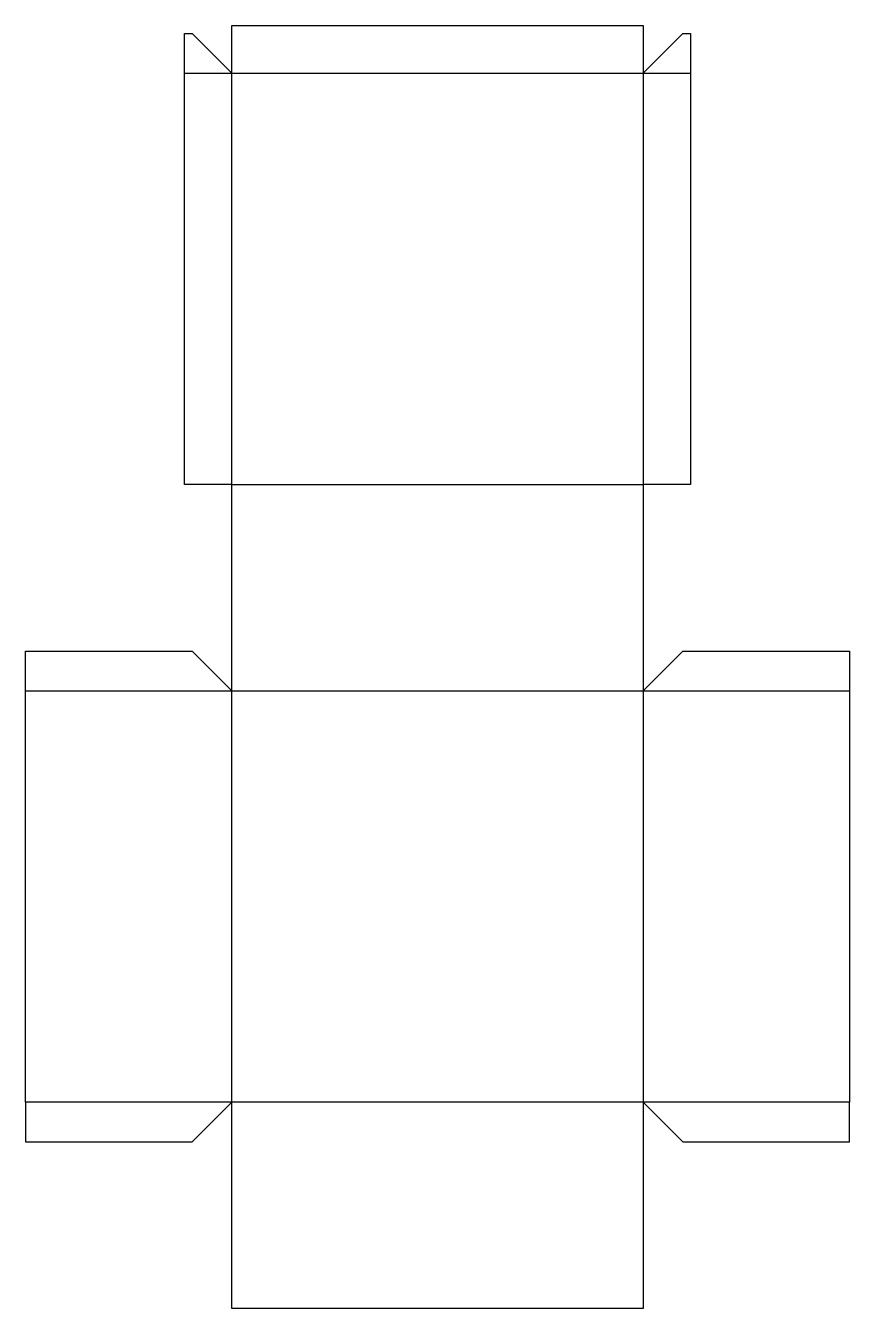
# Model space of a CAD drawing. Header units: millimetres. Extents: x 0 to 521, y 0 to 812.
import ezdxf

# ---------------------------------------------------------------- set-up
doc = ezdxf.new("R2010")
doc.units = ezdxf.units.MM
doc.layers.add('CREASE', color=5, linetype='CONTINUOUS')
doc.layers.add('CUT', color=1, linetype='CONTINUOUS')

msp = doc.modelspace()

# ---------------------------------------------------------------- linework, layer by layer
at = {"layer": 'CREASE'}
for p, q in [((100.45, 781.8), (130.45, 781.8)), ((130.45, 521.35), (130.45, 781.8)), ((130.45, 781.8), (390.9, 781.8)), ((390.9, 781.8), (390.9, 521.35)), ((390.9, 781.8), (420.9, 781.8)), ((130.45, 521.35), (390.9, 521.35)), ((0, 390.9), (130.45, 390.9)), ((130.45, 390.9), (390.9, 390.9)), ((130.45, 130.45), (130.45, 390.9)), ((390.9, 390.9), (390.9, 130.45)), ((390.9, 390.9), (521.35, 390.9)), ((130.45, 130.45), (0, 130.45)), ((390.9, 130.45), (130.45, 130.45)), ((521.35, 130.45), (390.9, 130.45))]:
    msp.add_line(p, q, dxfattribs=at)
at = {"layer": 'CUT'}
for p, q in [((100.45, 781.8), (100.45, 806.8)), ((100.45, 806.8), (105.45, 806.8)), ((105.45, 806.8), (130.45, 781.8)), ((130.45, 811.8), (390.9, 811.8)), ((130.45, 781.8), (130.45, 811.8)), ((390.9, 811.8), (390.9, 781.8)), ((390.9, 781.8), (415.9, 806.8)), ((415.9, 806.8), (420.9, 806.8)), ((420.9, 806.8), (420.9, 781.8)), ((100.45, 521.35), (100.45, 781.8)), ((420.9, 781.8), (420.9, 521.35)), ((130.45, 521.35), (100.45, 521.35)), ((130.45, 390.9), (130.45, 521.35)), ((390.9, 521.35), (390.9, 390.9)), ((420.9, 521.35), (390.9, 521.35)), ((0, 390.9), (0, 415.9)), ((0, 415.9), (105.45, 415.9)), ((105.45, 415.9), (130.45, 390.9)), ((390.9, 390.9), (415.9, 415.9)), ((415.9, 415.9), (521.35, 415.9)), ((521.35, 415.9), (521.35, 390.9)), ((0, 130.45), (0, 390.9)), ((521.35, 390.9), (521.35, 130.45)), ((0, 130.45), (0, 105.45)), ((105.45, 105.45), (130.45, 130.45)), ((130.45, 0), (130.45, 130.45)), ((390.9, 130.45), (390.9, 0)), ((390.9, 130.45), (415.9, 105.45)), ((521.35, 105.45), (521.35, 130.45)), ((0, 105.45), (105.45, 105.45)), ((415.9, 105.45), (521.35, 105.45)), ((390.9, 0), (130.45, 0))]:
    msp.add_line(p, q, dxfattribs=at)

doc.saveas('drawing.dxf')
